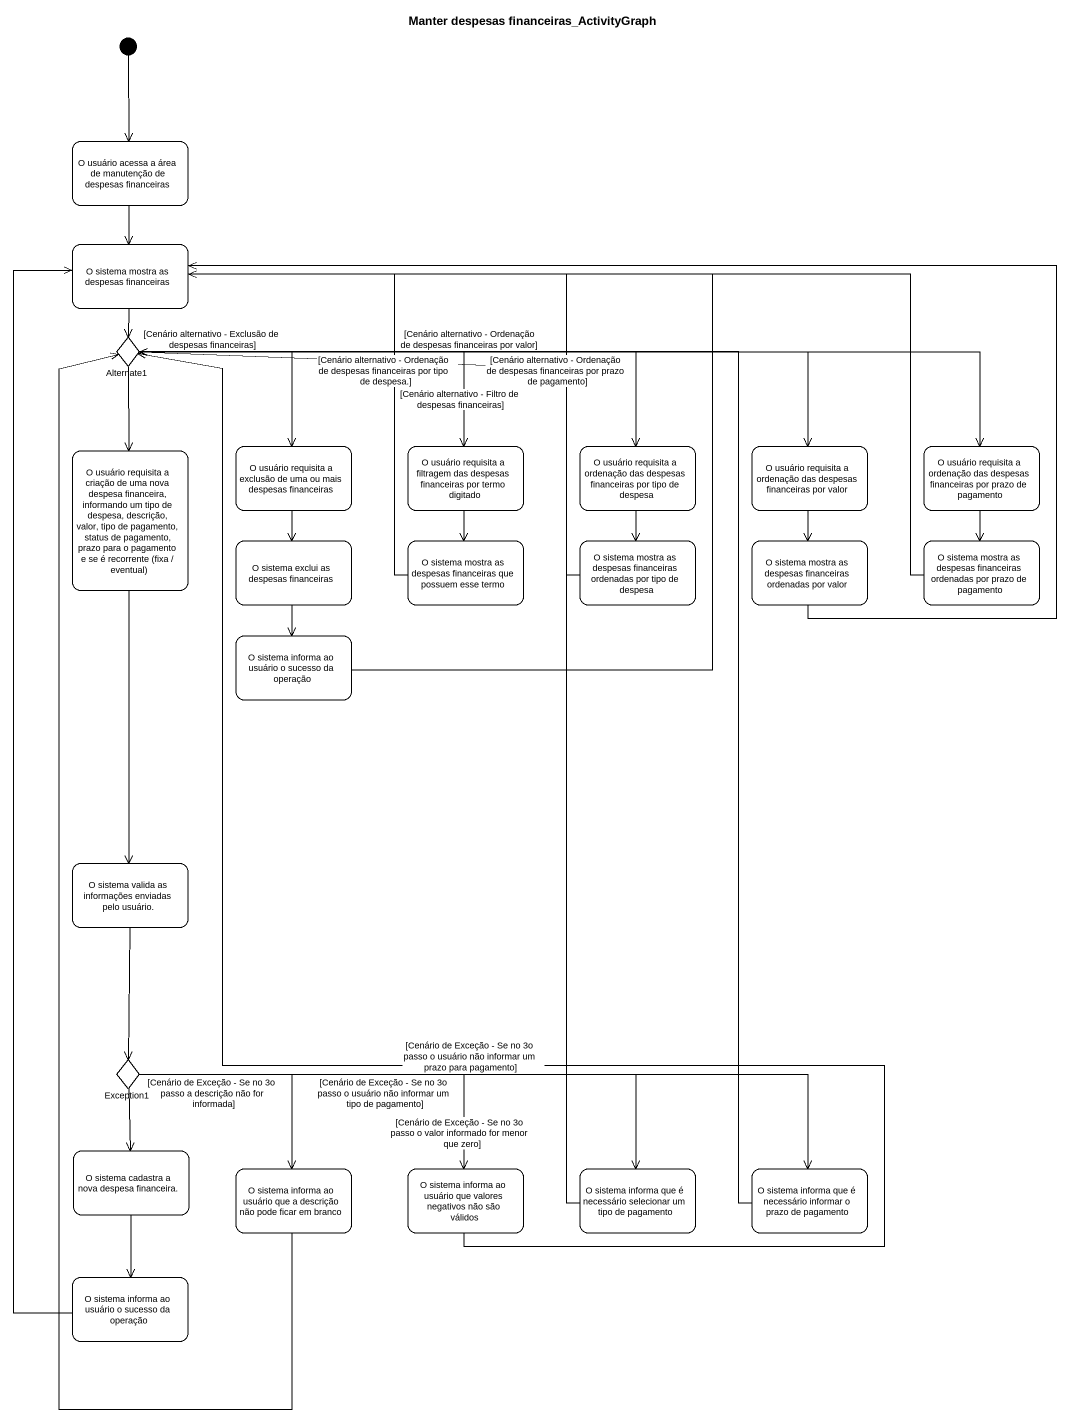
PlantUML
@startuml
title Manter despesas financeiras_ActivityGraph
hide empty description
state "O usuário acessa a área de manutenção de despesas financeiras" as O_usuário_acessa_a_área_de
state "O sistema mostra as despesas financeiras" as O_sistema_mostra_as
state Alternate1 <<choice>>
state "O usuário requisita a criação de uma nova despesa financeira, informando um tipo de despesa, descrição, valor, tipo de pagamento, status de pagamento, prazo para o pagamento e se é recorrente (fixa / eventual)" as O_usuário_requisita_a
state "O usuário requisita a exclusão de uma ou mais despesas financeiras" as O_usuário_requisita_a_2
state "O usuário requisita a filtragem das despesas financeiras por termo digitado" as O_usuário_requisita_a_3
state "O usuário requisita a ordenação das despesas financeiras por tipo de despesa" as O_usuário_requisita_a_4
state "O usuário requisita a ordenação das despesas financeiras por valor" as O_usuário_requisita_a_5
state "O usuário requisita a ordenação das despesas financeiras por prazo de pagamento" as O_usuário_requisita_a_6
state "O sistema exclui as despesas financeiras" as O_sistema_exclui_as
state "O sistema mostra as despesas financeiras que possuem esse termo" as O_sistema_mostra_as_2
state "O sistema mostra as despesas financeiras ordenadas por tipo de despesa" as O_sistema_mostra_as_3
state "O sistema mostra as despesas financeiras ordenadas por valor" as O_sistema_mostra_as_4
state "O sistema mostra as despesas financeiras ordenadas por prazo de pagamento" as O_sistema_mostra_as_5
state "O sistema informa ao usuário o sucesso da operação" as O_sistema_informa_ao
state "O sistema valida as informações enviadas pelo usuário." as O_sistema_valida_as
state Exception1 <<choice>>
state "O sistema cadastra a nova despesa financeira." as O_sistema_cadastra_a_nova
state "O sistema informa ao usuário que a descrição não pode ficar em branco" as O_sistema_informa_ao_2
state "O sistema informa ao usuário que valores negativos não são válidos" as O_sistema_informa_ao_3
state "O sistema informa que é necessário selecionar um tipo de pagamento" as O_sistema_informa_que_é
state "O sistema informa que é necessário informar o prazo de pagamento" as O_sistema_informa_que_é_2
state "O sistema informa ao usuário o sucesso da operação" as O_sistema_informa_ao_4
[*] --> O_usuário_acessa_a_área_de
O_usuário_acessa_a_área_de --> O_sistema_mostra_as
O_sistema_mostra_as --> Alternate1
Alternate1 --> O_usuário_requisita_a
Alternate1 --> O_usuário_requisita_a_2 : [Cenário alternativo - Exclusão de despesas financeiras]
Alternate1 -right-> O_usuário_requisita_a_3 : [Cenário alternativo - Filtro de despesas financeiras]
Alternate1 -right-> O_usuário_requisita_a_4 : [Cenário alternativo - Ordenação de despesas financeiras por tipo de despesa.]
Alternate1 -right-> O_usuário_requisita_a_5 : [Cenário alternativo - Ordenação de despesas financeiras por valor]
Alternate1 -right-> O_usuário_requisita_a_6 : [Cenário alternativo - Ordenação de despesas financeiras por prazo de pagamento]
O_usuário_requisita_a --> O_sistema_valida_as
O_usuário_requisita_a_2 --> O_sistema_exclui_as
O_usuário_requisita_a_3 --> O_sistema_mostra_as_2
O_usuário_requisita_a_4 --> O_sistema_mostra_as_3
O_usuário_requisita_a_5 --> O_sistema_mostra_as_4
O_usuário_requisita_a_6 --> O_sistema_mostra_as_5
O_sistema_exclui_as --> O_sistema_informa_ao
O_sistema_mostra_as_2 -up-> O_sistema_mostra_as
O_sistema_mostra_as_3 -left-> O_sistema_mostra_as
O_sistema_mostra_as_4 -left-> O_sistema_mostra_as
O_sistema_mostra_as_5 -left-> O_sistema_mostra_as
O_sistema_informa_ao -up-> O_sistema_mostra_as
O_sistema_valida_as --> Exception1
Exception1 --> O_sistema_cadastra_a_nova
Exception1 --> O_sistema_informa_ao_2 : [Cenário de Exceção - Se no 3o passo a descrição não for informada]
Exception1 -right-> O_sistema_informa_ao_3 : [Cenário de Exceção - Se no 3o passo o valor informado for menor que zero]
Exception1 -right-> O_sistema_informa_que_é : [Cenário de Exceção - Se no 3o passo o usuário não informar um tipo de pagamento]
Exception1 -right-> O_sistema_informa_que_é_2 : [Cenário de Exceção - Se no 3o passo o usuário não informar um prazo para pagamento]
O_sistema_cadastra_a_nova --> O_sistema_informa_ao_4
O_sistema_informa_ao_2 -up-> Alternate1
O_sistema_informa_ao_3 -up-> Alternate1
O_sistema_informa_que_é -up-> Alternate1
O_sistema_informa_que_é_2 -up-> Alternate1
O_sistema_informa_ao_4 -up-> O_sistema_mostra_as
@enduml
